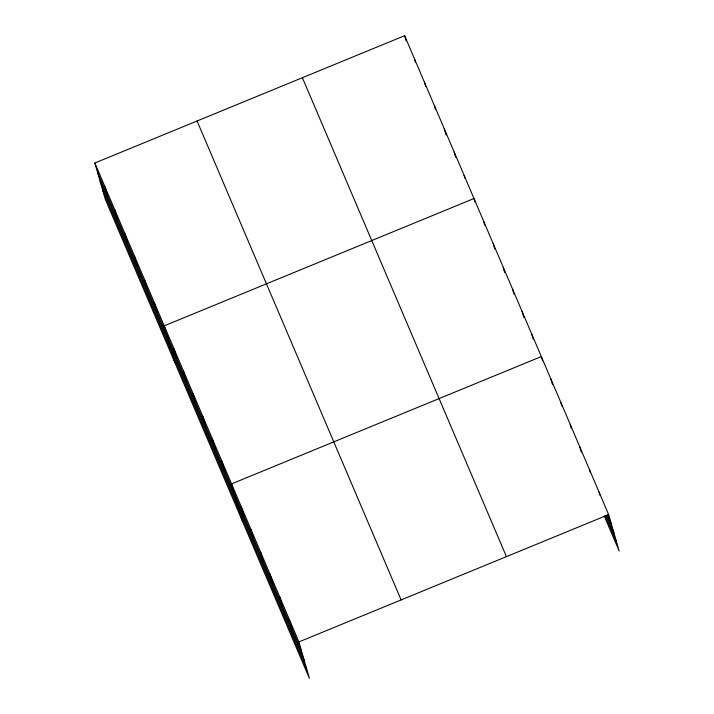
<?xml version="1.0" encoding="UTF-8"?>
<svg xmlns="http://www.w3.org/2000/svg" width="714" height="714" viewBox="0 0 714 714"><rect width="100%" height="100%" fill="white"/><g stroke="black" fill="none" stroke-linecap="round" stroke-linejoin="round"><path stroke-width="1.07" d="M94.846 163.015L298.889 641.931L309.385 678.3L105.342 199.385L94.846 163.015L404.615 35.7L608.658 514.615L619.154 550.985L604.285 516.088M298.889 641.931L608.658 514.615M607.436 514.794L611.371 524.022M606.507 515.472L613.942 532.921M605.222 515.401L616.584 542.087M302.388 77.719L506.431 556.625M197.073 121.005L401.116 599.921M97.559 172.431L301.603 651.346M100.13 181.329L304.173 660.245M102.78 190.495L306.815 669.402M599.037 492.035L599.947 495.177M589.416 469.455L590.326 472.597M579.795 446.884L581.312 452.114M570.183 424.303L571.387 428.489M560.561 401.723L561.766 405.909M550.94 379.152L552.449 384.382M542.533 360.757L541.319 356.572L231.559 483.887L242.055 520.256M531.707 333.991L533.215 339.221M522.086 311.42L523.897 317.694M512.465 288.84L513.973 294.07M503.147 267.313L504.655 272.543M493.222 243.688L494.74 248.918M483.61 221.108L484.815 225.294M474.89 201.669L473.989 198.528L164.22 325.852L174.716 362.221M464.073 175.269L464.984 178.411M454.166 152.011L455.675 157.241M444.26 128.743L446.072 135.026M434.344 105.485L435.549 109.67M424.437 82.226L425.642 86.403M414.522 58.959L415.432 62.1M404.615 35.7L406.123 40.93M289.268 619.35L291.99 628.766M279.647 596.779L282.369 606.195M270.035 574.199L272.748 583.615M260.414 551.619L263.127 561.034M250.792 529.047L253.515 538.463M241.171 506.467L243.893 515.883M221.938 461.315L224.651 470.731M212.317 438.735L215.03 448.151M202.696 416.155L205.418 425.571M193.075 393.584L195.797 402.999M183.462 371.003L186.175 380.419M173.841 348.423L176.554 357.839M154.313 302.584L157.026 312M144.398 279.326L147.12 288.742M134.491 256.067L137.204 265.483M124.575 232.8L127.297 242.216M114.668 209.541L117.382 218.957M104.753 186.283L107.475 195.698"/></g></svg>
